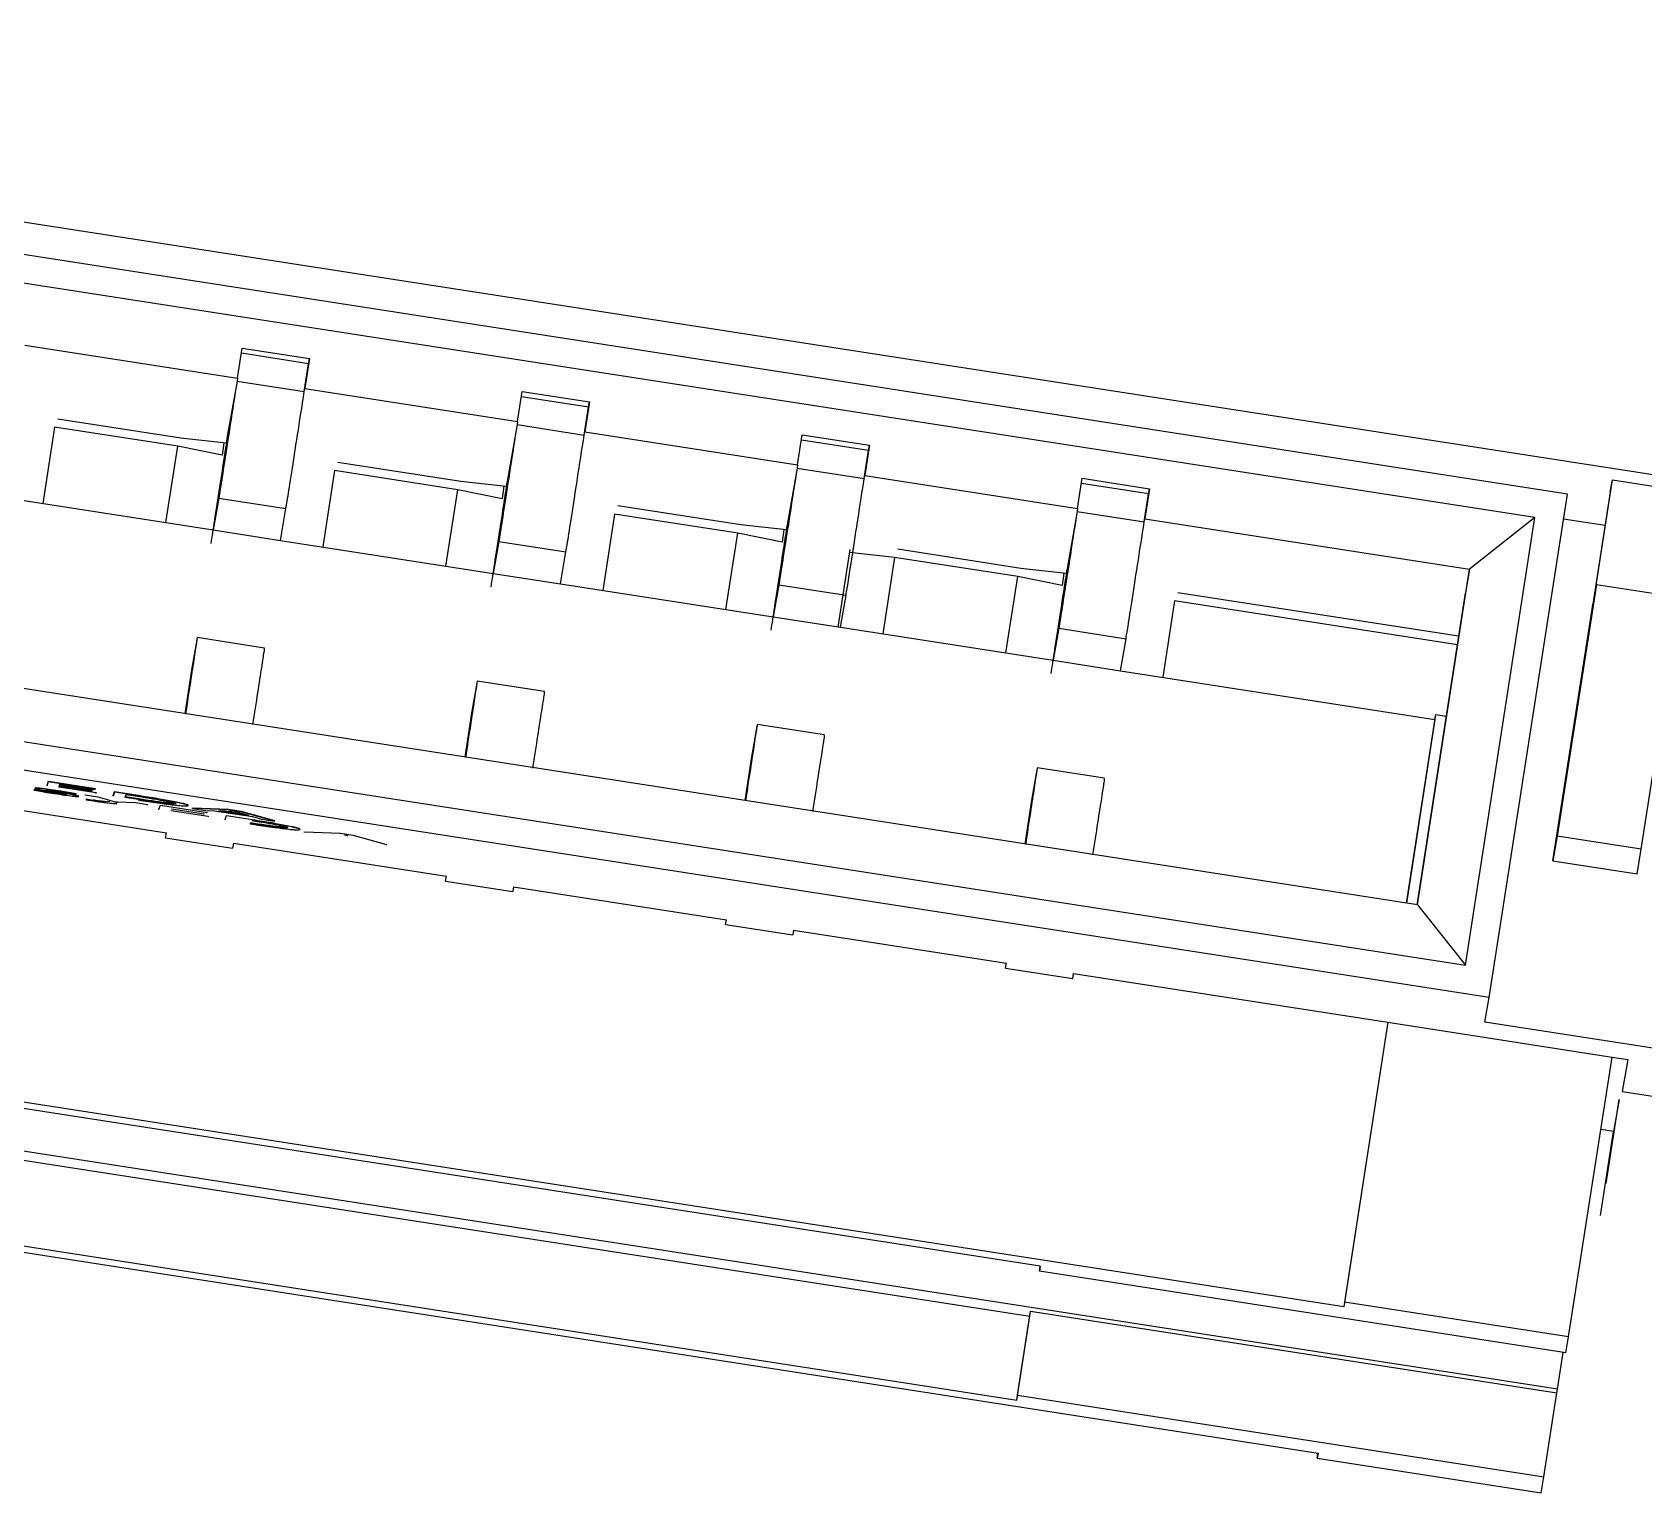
# Model space of a CAD drawing. Header units: millimetres. Extents: x 15 to 2378, y 5 to 1787.
# Drawn here: x 2135.184 to 2138.028, y 995.579 to 998.156 of the extents above; entities that cross this region are included whole.
import ezdxf

# ---------------------------------------------------------------- set-up
doc = ezdxf.new("R2010")
doc.units = ezdxf.units.MM

msp = doc.modelspace()

# ---------------------------------------------------------------- linework, layer by layer
at = {"color": 7, "linetype": 'Continuous', "lineweight": 25}
for p, q in [((2133.0121, 998.1559), (2147.4742, 995.9134)), ((2137.8931, 997.3411), (2133.8613, 997.9663)), ((2137.836, 997.2994), (2133.903, 997.9093)), ((2135.1711, 997.6038), (2135.5466, 997.5456)), ((2135.5466, 997.5456), (2135.5549, 997.5987)), ((2135.6718, 997.5711), (2135.5534, 997.5894)), ((2135.5549, 997.5987), (2135.6735, 997.5803)), ((2135.6735, 997.5803), (2135.6652, 997.5272)), ((2135.6718, 997.5711), (2135.6735, 997.5803)), ((2135.6642, 997.5217), (2135.6718, 997.5711)), ((2135.5456, 997.5401), (2135.5279, 997.4398)), ((2135.5466, 997.5456), (2135.5456, 997.5401)), ((2135.5456, 997.5401), (2135.6642, 997.5217)), ((2135.6642, 997.5217), (2135.6652, 997.5272)), ((2135.6652, 997.5272), (2136.0407, 997.469)), ((2136.0407, 997.469), (2136.049, 997.5221)), ((2136.049, 997.5221), (2136.1676, 997.5037)), ((2136.1659, 997.4945), (2136.0475, 997.5128)), ((2136.1583, 997.4451), (2136.1659, 997.4945)), ((2136.1676, 997.5037), (2136.1593, 997.4506)), ((2136.1659, 997.4945), (2136.1676, 997.5037)), ((2135.4467, 997.4397), (2135.2293, 997.4734)), ((2136.0397, 997.4635), (2136.022, 997.3631)), ((2136.0407, 997.469), (2136.0397, 997.4635)), ((2136.0397, 997.4635), (2136.1583, 997.4451)), ((2135.2236, 997.459), (2135.2027, 997.3243)), ((2135.441, 997.4253), (2135.2236, 997.459)), ((2135.5263, 997.4309), (2135.4467, 997.4397)), ((2136.1583, 997.4451), (2136.1593, 997.4506)), ((2136.1593, 997.4506), (2136.5348, 997.3924)), ((2136.5348, 997.3924), (2136.5431, 997.4455)), ((2136.66, 997.4179), (2136.5416, 997.4362)), ((2136.5431, 997.4455), (2136.6617, 997.4271)), ((2135.4201, 997.2906), (2135.441, 997.4253)), ((2135.5194, 997.4095), (2135.441, 997.4253)), ((2135.5225, 997.4313), (2135.5192, 997.4096)), ((2136.6524, 997.3685), (2136.66, 997.4179)), ((2136.6617, 997.4271), (2136.6533, 997.374)), ((2136.66, 997.4179), (2136.6617, 997.4271)), ((2135.7177, 997.3824), (2135.6968, 997.2477)), ((2135.9351, 997.3486), (2135.7177, 997.3824)), ((2135.9408, 997.3631), (2135.7234, 997.3968)), ((2136.5338, 997.3869), (2136.5161, 997.2865)), ((2136.5348, 997.3924), (2136.5338, 997.3869)), ((2136.5338, 997.3869), (2136.6524, 997.3685)), ((2136.0204, 997.3543), (2135.9408, 997.3631)), ((2136.0166, 997.3547), (2136.0132, 997.333)), ((2136.6524, 997.3685), (2136.6533, 997.374)), ((2136.6533, 997.374), (2137.0289, 997.3158)), ((2137.0289, 997.3158), (2137.0372, 997.3689)), ((2137.1541, 997.3412), (2137.0357, 997.3596)), ((2137.0372, 997.3689), (2137.1558, 997.3505)), ((2137.1558, 997.3505), (2137.1474, 997.2974)), ((2137.1541, 997.3412), (2137.1558, 997.3505)), ((2137.942, 997.1685), (2137.9726, 997.366)), ((2137.9688, 997.3443), (2137.9726, 997.366)), ((2137.9726, 997.366), (2138.1208, 997.343)), ((2135.128, 997.3359), (2135.5035, 997.2777)), ((2135.5135, 997.334), (2135.5035, 997.2777)), ((2135.5135, 997.334), (2135.632, 997.3156)), ((2135.9142, 997.214), (2135.9351, 997.3486)), ((2136.0135, 997.3329), (2135.9351, 997.3486)), ((2137.1465, 997.2919), (2137.1541, 997.3412)), ((2137.7554, 996.4526), (2137.8931, 997.3411)), ((2137.9688, 997.3443), (2137.9381, 997.1469)), ((2135.6221, 997.2593), (2135.632, 997.3156)), ((2136.2118, 997.3057), (2136.1909, 997.1711)), ((2136.4292, 997.272), (2136.2118, 997.3057)), ((2136.4349, 997.2865), (2136.2175, 997.3202)), ((2137.0279, 997.3103), (2137.0102, 997.2099)), ((2137.0289, 997.3158), (2137.0279, 997.3103)), ((2137.0279, 997.3103), (2137.1465, 997.2919)), ((2137.1465, 997.2919), (2137.1474, 997.2974)), ((2137.1474, 997.2974), (2137.7206, 997.2085)), ((2137.7136, 996.5096), (2137.836, 997.2994)), ((2137.836, 997.2994), (2137.7206, 997.2085)), ((2137.8864, 997.2976), (2137.9598, 997.2863)), ((2135.5035, 997.2777), (2135.6221, 997.2593)), ((2136.4083, 997.1374), (2136.4292, 997.272)), ((2136.5076, 997.2563), (2136.4292, 997.272)), ((2136.5145, 997.2777), (2136.4349, 997.2865)), ((2136.5107, 997.2781), (2136.5073, 997.2564)), ((2135.6221, 997.2593), (2135.9976, 997.201)), ((2136.0076, 997.2574), (2135.9976, 997.201)), ((2136.0076, 997.2574), (2136.1261, 997.239)), ((2136.1162, 997.1827), (2136.1261, 997.239)), ((2136.6061, 997.1063), (2136.6274, 997.2433)), ((2136.7059, 997.2291), (2136.6265, 997.2379)), ((2136.929, 997.2098), (2136.7116, 997.2436)), ((2136.7059, 997.2291), (2136.685, 997.0945)), ((2136.9233, 997.1954), (2136.7059, 997.2291)), ((2137.0086, 997.2011), (2136.929, 997.2098)), ((2137.6288, 996.6162), (2137.7206, 997.2085)), ((2137.7206, 997.2085), (2137.7131, 997.1662)), ((2137.6288, 996.6162), (2133.8934, 997.1954)), ((2135.9976, 997.201), (2136.1162, 997.1827)), ((2136.1162, 997.1827), (2136.4917, 997.1244)), ((2136.5017, 997.1808), (2136.4917, 997.1244)), ((2136.5017, 997.1808), (2136.6202, 997.1624)), ((2136.9024, 997.0607), (2136.9233, 997.1954)), ((2137.0017, 997.1797), (2136.9233, 997.1954)), ((2137.0048, 997.2015), (2137.0014, 997.1797)), ((2137.9443, 997.1815), (2137.8754, 996.7373)), ((2137.942, 997.1685), (2137.9443, 997.1815)), ((2137.9443, 997.1815), (2138.0925, 997.1585)), ((2136.6103, 997.106), (2136.6202, 997.1624)), ((2137.2, 997.1525), (2137.1791, 997.0178)), ((2137.699, 997.0751), (2137.2, 997.1525)), ((2137.7013, 997.0901), (2137.2057, 997.1669)), ((2137.6279, 996.6163), (2137.7131, 997.1662)), ((2138.0236, 996.7143), (2138.0925, 997.1585)), ((2136.4917, 997.1244), (2136.6103, 997.106)), ((2137.8677, 996.6939), (2137.9366, 997.1382)), ((2137.9366, 997.1382), (2137.9381, 997.1469)), ((2133.7806, 997.1195), (2137.7136, 996.5096)), ((2136.6103, 997.106), (2136.9858, 997.0478)), ((2136.9958, 997.1042), (2136.9858, 997.0478)), ((2136.9958, 997.1042), (2137.1143, 997.0858)), ((2137.7554, 996.4526), (2133.7235, 997.0778)), ((2135.4753, 997.0875), (2135.4653, 997.0308)), ((2135.5939, 997.0693), (2135.4753, 997.0877)), ((2137.1044, 997.0294), (2137.1143, 997.0858)), ((2136.9858, 997.0478), (2137.1044, 997.0294)), ((2135.4653, 997.0308), (2135.4533, 996.9535)), ((2135.9694, 997.0109), (2135.9594, 996.9542)), ((2136.088, 996.9927), (2135.9694, 997.0111)), ((2137.1044, 997.0294), (2137.6593, 996.9434)), ((2135.9594, 996.9542), (2135.9474, 996.8769)), ((2137.6092, 996.6192), (2137.6608, 996.9521)), ((2137.6593, 996.9434), (2137.6608, 996.9521)), ((2137.6608, 996.9521), (2137.6795, 996.9492)), ((2136.4635, 996.9343), (2136.4535, 996.8776)), ((2136.5821, 996.9161), (2136.4635, 996.9345)), ((2137.6593, 996.9434), (2137.609, 996.6192)), ((2136.4535, 996.8776), (2136.4415, 996.8003)), ((2136.9576, 996.8577), (2136.9476, 996.801)), ((2137.0762, 996.8395), (2136.9576, 996.8579)), ((2135.1879, 996.8185), (2135.1881, 996.8195)), ((2135.1881, 996.8195), (2135.1884, 996.8203)), ((2135.1884, 996.8203), (2135.1882, 996.8194)), ((2135.1892, 996.8219), (2135.1894, 996.8229)), ((2135.2025, 996.8209), (2135.2026, 996.8219)), ((2135.21, 996.8187), (2135.2101, 996.8197)), ((2135.2126, 996.8332), (2135.2102, 996.8263)), ((2135.2102, 996.8263), (2135.2104, 996.8273)), ((2135.2104, 996.8273), (2135.2128, 996.8342)), ((2135.2126, 996.8332), (2135.2128, 996.8342)), ((2135.2954, 996.8203), (2135.2126, 996.8332)), ((2135.2128, 996.8342), (2135.2956, 996.8213)), ((2135.2336, 996.8141), (2135.2142, 996.8176)), ((2135.2192, 996.8157), (2135.2401, 996.812)), ((2135.2212, 996.8137), (2135.2213, 996.8147)), ((2135.2313, 996.8239), (2135.2321, 996.8262)), ((2135.297, 996.8137), (2135.2313, 996.8239)), ((2135.2314, 996.8249), (2135.2971, 996.8146)), ((2135.2321, 996.8262), (2135.2896, 996.8172)), ((2135.2323, 996.827), (2135.2331, 996.8292)), ((2135.2898, 996.818), (2135.2323, 996.827)), ((2135.2325, 996.828), (2135.29, 996.819)), ((2135.2331, 996.8292), (2135.2952, 996.8195)), ((2135.2344, 996.8164), (2135.2346, 996.8173)), ((2135.2615, 996.8119), (2135.2344, 996.8164)), ((2135.2346, 996.8173), (2135.2617, 996.8129)), ((2135.2451, 996.8107), (2135.2453, 996.8117)), ((2135.2594, 996.8094), (2135.2595, 996.8104)), ((2135.2615, 996.8119), (2135.2617, 996.8129)), ((2135.2776, 996.8095), (2135.2777, 996.8105)), ((2135.2777, 996.8105), (2135.3002, 996.807)), ((2135.2896, 996.8172), (2135.2898, 996.818)), ((2135.2898, 996.818), (2135.29, 996.819)), ((2135.2952, 996.8195), (2135.2954, 996.8203)), ((2135.2954, 996.8203), (2135.2956, 996.8213)), ((2135.2967, 996.8129), (2135.297, 996.8137)), ((2135.2971, 996.8146), (2135.297, 996.8137)), ((2135.3295, 996.815), (2135.3271, 996.8082)), ((2135.3272, 996.8091), (2135.3296, 996.816)), ((2135.3295, 996.815), (2135.3296, 996.816)), ((2135.3753, 996.8079), (2135.3295, 996.815)), ((2135.3296, 996.816), (2135.3755, 996.8089)), ((2135.3481, 996.8057), (2135.3499, 996.811)), ((2135.3499, 996.811), (2135.3742, 996.8072)), ((2135.0454, 996.8016), (2135.4209, 996.7433)), ((2135.2659, 996.8076), (2135.266, 996.8086)), ((2135.2795, 996.8025), (2135.2792, 996.8017)), ((2135.2792, 996.8017), (2135.2922, 996.7996)), ((2135.2794, 996.8027), (2135.2797, 996.8035)), ((2135.2909, 996.8006), (2135.2795, 996.8025)), ((2135.3001, 996.806), (2135.3002, 996.807)), ((2135.3002, 996.807), (2135.329, 996.7987)), ((2135.3118, 996.7981), (2135.3119, 996.7991)), ((2135.3119, 996.7991), (2135.3211, 996.7986)), ((2135.3271, 996.8082), (2135.3272, 996.8091)), ((2135.3288, 996.7977), (2135.329, 996.7987)), ((2135.329, 996.7987), (2135.3313, 996.7979)), ((2135.3343, 996.7968), (2135.3317, 996.7968)), ((2135.3318, 996.7978), (2135.3344, 996.7978)), ((2135.3343, 996.7968), (2135.3344, 996.7978)), ((2135.3344, 996.7978), (2135.3671, 996.7966)), ((2135.3714, 996.8021), (2135.3481, 996.8057)), ((2135.3716, 996.8031), (2135.3483, 996.8067)), ((2135.3671, 996.7966), (2135.3669, 996.7956)), ((2135.3671, 996.7966), (2135.3879, 996.7934)), ((2135.3714, 996.8021), (2135.3716, 996.8031)), ((2135.3753, 996.8079), (2135.3755, 996.8089)), ((2135.3878, 996.7924), (2135.3879, 996.7934)), ((2135.4078, 996.7841), (2135.4079, 996.7851)), ((2135.4079, 996.7851), (2135.4103, 996.792)), ((2135.4102, 996.791), (2135.4103, 996.792)), ((2135.4103, 996.792), (2135.4931, 996.7791)), ((2135.4195, 996.7954), (2135.4196, 996.7964)), ((2135.429, 996.7827), (2135.4947, 996.7725)), ((2135.43, 996.7858), (2135.4875, 996.7768)), ((2135.4358, 996.7976), (2135.4359, 996.7985)), ((2135.4374, 996.7947), (2135.4375, 996.7957)), ((2135.4592, 996.7914), (2135.4593, 996.7924)), ((2135.4669, 996.7864), (2135.467, 996.7874)), ((2135.5305, 996.7838), (2135.4669, 996.7864)), ((2135.4669, 996.7864), (2135.4898, 996.7829)), ((2135.467, 996.7874), (2135.5307, 996.7848)), ((2135.4898, 996.7829), (2135.5059, 996.7824)), ((2135.5059, 996.7824), (2135.5729, 996.7719)), ((2135.5378, 996.7812), (2135.5128, 996.7821)), ((2135.5128, 996.7821), (2135.5667, 996.7737)), ((2135.5589, 996.7759), (2135.5212, 996.7818)), ((2135.5305, 996.7838), (2135.5307, 996.7848)), ((2135.5527, 996.7803), (2135.5305, 996.7838)), ((2135.5307, 996.7848), (2135.5528, 996.7813)), ((2135.5406, 996.7813), (2135.5378, 996.7812)), ((2135.5406, 996.7813), (2135.5434, 996.7804)), ((2135.5528, 996.7813), (2135.5527, 996.7803)), ((2135.5528, 996.7813), (2135.6117, 996.7649)), ((2136.9476, 996.801), (2136.9356, 996.7236)), ((2135.4874, 996.7758), (2135.4875, 996.7768)), ((2135.493, 996.7781), (2135.4931, 996.7791)), ((2135.4947, 996.7725), (2135.4945, 996.7715)), ((2135.5246, 996.766), (2135.5248, 996.767)), ((2135.5248, 996.767), (2135.5272, 996.7738)), ((2135.527, 996.7728), (2135.5272, 996.7738)), ((2135.5272, 996.7738), (2135.573, 996.7667)), ((2135.5667, 996.7737), (2135.5434, 996.7804)), ((2135.6115, 996.764), (2135.5527, 996.7803)), ((2135.569, 996.7599), (2135.5691, 996.7609)), ((2135.5729, 996.7719), (2135.5886, 996.7675)), ((2135.5729, 996.7657), (2135.573, 996.7667)), ((2135.5886, 996.7675), (2135.6115, 996.764)), ((2135.6115, 996.764), (2135.6117, 996.7649)), ((2135.617, 996.7532), (2135.6172, 996.7542)), ((2135.6333, 996.7554), (2135.6335, 996.7564)), ((2135.6349, 996.7525), (2135.6351, 996.7535)), ((2135.4194, 996.7347), (2135.4209, 996.7433)), ((2135.4194, 996.7347), (2135.5379, 996.7163)), ((2135.5395, 996.725), (2135.5379, 996.7163)), ((2135.5395, 996.725), (2135.915, 996.6667)), ((2135.6567, 996.7492), (2135.6569, 996.7502)), ((2135.6644, 996.7442), (2135.6646, 996.7452)), ((2135.6646, 996.7452), (2135.7282, 996.7426)), ((2135.728, 996.7416), (2135.7282, 996.7426)), ((2135.7282, 996.7426), (2135.7504, 996.7391)), ((2135.7381, 996.7391), (2135.7353, 996.739)), ((2135.7381, 996.7391), (2135.741, 996.7382)), ((2135.7504, 996.7391), (2135.7502, 996.7382)), ((2135.7504, 996.7391), (2135.8092, 996.7228)), ((2137.8754, 996.7373), (2137.8677, 996.6939)), ((2138.0236, 996.7143), (2137.8754, 996.7373)), ((2135.8091, 996.7218), (2135.8092, 996.7228)), ((2138.016, 996.671), (2138.0236, 996.7143)), ((2137.8677, 996.6939), (2138.016, 996.671)), ((2135.9135, 996.6581), (2135.915, 996.6667)), ((2135.9135, 996.6581), (2136.032, 996.6397)), ((2136.0336, 996.6483), (2136.032, 996.6397)), ((2136.0336, 996.6483), (2136.4091, 996.5901)), ((2137.6288, 996.6162), (2137.7136, 996.5096)), ((2136.4075, 996.5814), (2136.4091, 996.5901)), ((2136.4075, 996.5814), (2136.5261, 996.5631)), ((2136.5277, 996.5717), (2136.5261, 996.5631)), ((2136.5277, 996.5717), (2136.9032, 996.5135)), ((2136.9016, 996.5048), (2136.9032, 996.5135)), ((2136.9016, 996.5048), (2137.0202, 996.4864)), ((2137.4986, 995.9068), (2133.7998, 996.4803)), ((2137.0202, 996.4864), (2137.0218, 996.4951)), ((2137.0218, 996.4951), (2137.5766, 996.4091)), ((2137.8759, 995.7617), (2133.3866, 996.4578)), ((2137.7477, 996.4093), (2137.7554, 996.4526)), ((2136.963, 995.9787), (2134.3315, 996.3867)), ((2137.5764, 996.4091), (2137.4986, 995.9068)), ((2137.5766, 996.4091), (2137.5001, 995.9155)), ((2137.5766, 996.4091), (2137.9719, 996.3478)), ((2138.2023, 996.3388), (2137.7477, 996.4093)), ((2137.8954, 995.8542), (2137.9719, 996.3478)), ((2137.9719, 996.3478), (2138.0001, 996.3434)), ((2138.0001, 996.3434), (2137.9901, 996.2871)), ((2134.313, 996.2986), (2136.9443, 995.8906)), ((2137.9615, 996.1246), (2137.9844, 996.2726)), ((2137.9844, 996.2726), (2137.9745, 996.2163)), ((2137.9901, 996.2871), (2138.1878, 996.2564)), ((2133.7543, 996.2225), (2137.4531, 995.6489)), ((2137.9515, 996.0682), (2137.9745, 996.2163)), ((2137.9745, 996.2163), (2137.9521, 996.2198)), ((2134.2898, 996.1506), (2136.9214, 995.7425)), ((2136.9615, 995.97), (2136.963, 995.9787)), ((2136.9629, 995.9787), (2136.9615, 995.97)), ((2137.8904, 995.826), (2136.9615, 995.97)), ((2136.9229, 995.7512), (2136.9459, 995.8993)), ((2136.9443, 995.8906), (2136.9459, 995.8993)), ((2136.9459, 995.8993), (2137.8748, 995.7552)), ((2137.5001, 995.9155), (2137.4986, 995.9068)), ((2137.8954, 995.8542), (2137.5001, 995.9155)), ((2136.9214, 995.7425), (2136.9443, 995.8906)), ((2137.8904, 995.826), (2137.8954, 995.8542)), ((2137.8759, 995.7617), (2137.886, 995.8267)), ((2137.8748, 995.7552), (2137.8759, 995.7617)), ((2136.9214, 995.7425), (2136.9229, 995.7512)), ((2136.9229, 995.7512), (2137.8518, 995.6071)), ((2137.8518, 995.6071), (2137.8748, 995.7552)), ((2137.4531, 995.6489), (2137.4516, 995.6403)), ((2137.4516, 995.6403), (2137.4529, 995.6489)), ((2137.4516, 995.6403), (2137.8469, 995.579)), ((2137.8469, 995.579), (2137.8518, 995.6071))]:
    msp.add_line(p, q, dxfattribs=at)
for points in [[(2135.5456, 997.5401), (2135.5416, 997.5141), (2135.5335, 997.4621), (2135.523, 997.3948), (2135.5154, 997.3463), (2135.5141, 997.3381), (2135.5135, 997.334)], [(2135.632, 997.3156), (2135.6327, 997.3197), (2135.634, 997.3279), (2135.6416, 997.3764), (2135.6521, 997.4437), (2135.6602, 997.4957), (2135.6642, 997.5217)], [(2136.0397, 997.4635), (2136.0357, 997.4375), (2136.0276, 997.3855), (2136.0171, 997.3182), (2136.0095, 997.2697), (2136.0082, 997.2615), (2136.0076, 997.2574)], [(2136.1261, 997.239), (2136.1268, 997.2431), (2136.1281, 997.2513), (2136.1357, 997.2998), (2136.1462, 997.3671), (2136.1542, 997.4191), (2136.1583, 997.4451)], [(2136.5338, 997.3869), (2136.5298, 997.3609), (2136.5217, 997.3089), (2136.5112, 997.2416), (2136.5036, 997.1931), (2136.5023, 997.1849), (2136.5017, 997.1808)], [(2136.6202, 997.1624), (2136.6209, 997.1665), (2136.6222, 997.1747), (2136.6298, 997.2232), (2136.6403, 997.2905), (2136.6483, 997.3425), (2136.6524, 997.3685)], [(2137.0279, 997.3103), (2137.0239, 997.2843), (2137.0158, 997.2323), (2137.0053, 997.165), (2136.9977, 997.1165), (2136.9964, 997.1083), (2136.9958, 997.1042)], [(2137.1143, 997.0858), (2137.115, 997.0899), (2137.1163, 997.0981), (2137.1239, 997.1466), (2137.1344, 997.2139), (2137.1424, 997.2659), (2137.1465, 997.2919)], [(2135.4753, 997.0875), (2135.4751, 997.0865), (2135.4748, 997.0843), (2135.4704, 997.0555), (2135.4636, 997.0114), (2135.4576, 996.9723), (2135.4545, 996.9527)], [(2135.5938, 997.0691), (2135.5937, 997.0681), (2135.5934, 997.066), (2135.589, 997.0371), (2135.5822, 996.993), (2135.5762, 996.9539), (2135.5731, 996.9343)], [(2135.9694, 997.0109), (2135.9692, 997.0098), (2135.9689, 997.0077), (2135.9645, 996.9789), (2135.9577, 996.9348), (2135.9517, 996.8957), (2135.9486, 996.8761)], [(2136.0879, 996.9925), (2136.0878, 996.9915), (2136.0875, 996.9893), (2136.0831, 996.9605), (2136.0763, 996.9164), (2136.0702, 996.8773), (2136.0672, 996.8577)], [(2136.4635, 996.9343), (2136.4633, 996.9332), (2136.463, 996.9311), (2136.4586, 996.9022), (2136.4518, 996.8582), (2136.4458, 996.819), (2136.4427, 996.7995)], [(2136.582, 996.9159), (2136.5819, 996.9148), (2136.5816, 996.9127), (2136.5772, 996.8839), (2136.5704, 996.8398), (2136.5643, 996.8007), (2136.5613, 996.7811)], [(2136.9576, 996.8577), (2136.9574, 996.8566), (2136.9571, 996.8545), (2136.9527, 996.8256), (2136.9459, 996.7816), (2136.9399, 996.7424), (2136.9368, 996.7229)], [(2137.0761, 996.8393), (2137.076, 996.8382), (2137.0757, 996.8361), (2137.0713, 996.8072), (2137.0645, 996.7632), (2137.0584, 996.724), (2137.0554, 996.7045)]]:
    msp.add_open_spline(points, degree=3, dxfattribs=at)
for points, knots in [([(2135.5279, 997.4398), (2135.5275, 997.4367), (2135.5265, 997.4305), (2135.5222, 997.4021), (2135.5147, 997.3539), (2135.505, 997.291), (2135.5013, 997.2663), (2135.4994, 997.2541)], [0, 0, 0, 0, 0.123254, 0.252291, 0.500472, 0.751083, 1, 1, 1, 1]), ([(2136.022, 997.3631), (2136.0215, 997.3601), (2136.0206, 997.3539), (2136.0163, 997.3255), (2136.0088, 997.2773), (2135.9991, 997.2144), (2135.9953, 997.1897), (2135.9935, 997.1775)], [0, 0, 0, 0, 0.123254, 0.252291, 0.500472, 0.751083, 1, 1, 1, 1]), ([(2136.5161, 997.2865), (2136.5156, 997.2835), (2136.5147, 997.2773), (2136.5103, 997.2489), (2136.5029, 997.2007), (2136.4932, 997.1377), (2136.4894, 997.1131), (2136.4876, 997.1008)], [0, 0, 0, 0, 0.123254, 0.252291, 0.500472, 0.751083, 1, 1, 1, 1]), ([(2137.0102, 997.2099), (2137.0097, 997.2069), (2137.0088, 997.2007), (2137.0044, 997.1723), (2136.997, 997.1241), (2136.9873, 997.0611), (2136.9835, 997.0365), (2136.9817, 997.0242)], [0, 0, 0, 0, 0.123254, 0.2522907, 0.5004722, 0.7510829, 1, 1, 1, 1]), ([(2135.1879, 996.8185), (2135.1927, 996.8176), (2135.2026, 996.8159), (2135.2134, 996.8142), (2135.219, 996.8133)], [0, 0, 0, 0, 0.480856, 1, 1, 1, 1]), ([(2135.2212, 996.8137), (2135.2153, 996.8147), (2135.2035, 996.8166), (2135.1934, 996.8184), (2135.1882, 996.8194)], [0, 0, 0, 0, 0.491333, 1, 1, 1, 1]), ([(2135.1884, 996.8203), (2135.1935, 996.8194), (2135.2037, 996.8176), (2135.2155, 996.8157), (2135.2213, 996.8147)], [0, 0, 0, 0, 0.508667, 1, 1, 1, 1]), ([(2135.2025, 996.8209), (2135.2005, 996.8211), (2135.1968, 996.8216), (2135.1927, 996.8219), (2135.1899, 996.8221), (2135.1895, 996.8219), (2135.1892, 996.8219)], [0, 0, 0, 0, 0.260716, 0.505601, 0.747573, 1, 1, 1, 1]), ([(2135.1892, 996.8219), (2135.1894, 996.8217), (2135.1898, 996.8213), (2135.1931, 996.8206), (2135.1946, 996.8202)], [0, 0, 0, 0, 0.515606, 1, 1, 1, 1]), ([(2135.1894, 996.8229), (2135.1896, 996.8229), (2135.1901, 996.8231), (2135.1928, 996.8229), (2135.197, 996.8226), (2135.2007, 996.8221), (2135.2026, 996.8219)], [0, 0, 0, 0, 0.252427, 0.494399, 0.739284, 1, 1, 1, 1]), ([(2135.1946, 996.8202), (2135.1976, 996.8196), (2135.2048, 996.8182), (2135.2139, 996.8166), (2135.2192, 996.8157)], [0, 0, 0, 0, 0.416156, 1, 1, 1, 1]), ([(2135.2344, 996.8164), (2135.2285, 996.8173), (2135.2172, 996.819), (2135.2073, 996.8203), (2135.2025, 996.8209)], [0, 0, 0, 0, 0.521699, 1, 1, 1, 1]), ([(2135.2026, 996.8219), (2135.2074, 996.8213), (2135.2174, 996.82), (2135.2287, 996.8182), (2135.2346, 996.8173)], [0, 0, 0, 0, 0.478301, 1, 1, 1, 1]), ([(2135.21, 996.8187), (2135.2101, 996.8187), (2135.2103, 996.8188), (2135.2116, 996.8187), (2135.2136, 996.8186), (2135.2154, 996.8184), (2135.2163, 996.8182)], [0, 0, 0, 0, 0.250516, 0.491412, 0.736782, 1, 1, 1, 1]), ([(2135.2142, 996.8176), (2135.2136, 996.8177), (2135.2123, 996.818), (2135.2105, 996.8184), (2135.2102, 996.8186), (2135.21, 996.8187)], [0, 0, 0, 0, 0.245098, 0.487143, 1, 1, 1, 1]), ([(2135.2101, 996.8197), (2135.2103, 996.8196), (2135.2106, 996.8194), (2135.2125, 996.819), (2135.2137, 996.8187), (2135.2144, 996.8186)], [0, 0, 0, 0, 0.512857, 0.754902, 1, 1, 1, 1]), ([(2135.2163, 996.8182), (2135.2186, 996.8179), (2135.2236, 996.8173), (2135.2292, 996.8164), (2135.2322, 996.816)], [0, 0, 0, 0, 0.465269, 1, 1, 1, 1]), ([(2135.219, 996.8133), (2135.2252, 996.8124), (2135.237, 996.8106), (2135.2475, 996.8092), (2135.2525, 996.8085)], [0, 0, 0, 0, 0.524322, 1, 1, 1, 1]), ([(2135.2451, 996.8107), (2135.245, 996.8107), (2135.2447, 996.8106), (2135.2433, 996.8107), (2135.2413, 996.8109), (2135.2375, 996.8113), (2135.2305, 996.8123), (2135.2245, 996.8132), (2135.2212, 996.8137)], [0, 0, 0, 0, 0.116074, 0.223061, 0.327052, 0.434646, 0.682322, 1, 1, 1, 1]), ([(2135.2213, 996.8147), (2135.2247, 996.8142), (2135.2307, 996.8133), (2135.2376, 996.8123), (2135.2415, 996.8119), (2135.2435, 996.8117), (2135.2449, 996.8116), (2135.2451, 996.8117), (2135.2453, 996.8117)], [0, 0, 0, 0, 0.317672, 0.565346, 0.672943, 0.776935, 0.883924, 1, 1, 1, 1]), ([(2135.2322, 996.816), (2135.2374, 996.8151), (2135.2477, 996.8135), (2135.2568, 996.8119), (2135.2613, 996.8111)], [0, 0, 0, 0, 0.506733, 1, 1, 1, 1]), ([(2135.2594, 996.8094), (2135.2561, 996.8101), (2135.2484, 996.8116), (2135.239, 996.8132), (2135.2336, 996.8141)], [0, 0, 0, 0, 0.428984, 1, 1, 1, 1]), ([(2135.2338, 996.8151), (2135.2392, 996.8142), (2135.2486, 996.8126), (2135.2562, 996.8111), (2135.2595, 996.8104)], [0, 0, 0, 0, 0.5711536, 1, 1, 1, 1]), ([(2135.2401, 996.812), (2135.2409, 996.8118), (2135.2424, 996.8115), (2135.2439, 996.8112), (2135.2449, 996.8109), (2135.2451, 996.8108), (2135.2451, 996.8107)], [0, 0, 0, 0, 0.257315, 0.502391, 0.746231, 1, 1, 1, 1]), ([(2135.2659, 996.8076), (2135.2656, 996.8078), (2135.2651, 996.8082), (2135.2613, 996.809), (2135.2594, 996.8094)], [0, 0, 0, 0, 0.513212, 1, 1, 1, 1]), ([(2135.2595, 996.8104), (2135.2614, 996.81), (2135.2652, 996.8092), (2135.2657, 996.8088), (2135.266, 996.8086)], [0, 0, 0, 0, 0.486741, 1, 1, 1, 1]), ([(2135.2525, 996.8085), (2135.2545, 996.8083), (2135.2583, 996.8079), (2135.2624, 996.8075), (2135.2651, 996.8074), (2135.2656, 996.8075), (2135.2659, 996.8076)], [0, 0, 0, 0, 0.256448, 0.499523, 0.742847, 1, 1, 1, 1]), ([(2135.3118, 996.7981), (2135.3105, 996.7982), (2135.3082, 996.7984), (2135.3032, 996.7989), (2135.2974, 996.7997), (2135.2931, 996.8003), (2135.2909, 996.8006)], [0, 0, 0, 0, 0.285908, 0.534869, 0.765295, 1, 1, 1, 1]), ([(2135.291, 996.8016), (2135.2932, 996.8013), (2135.2975, 996.8006), (2135.3034, 996.7999), (2135.3084, 996.7993), (2135.3107, 996.7992), (2135.3119, 996.7991)], [0, 0, 0, 0, 0.234705, 0.465131, 0.714092, 1, 1, 1, 1]), ([(2135.2922, 996.7996), (2135.2965, 996.799), (2135.3052, 996.7977), (2135.3168, 996.7962), (2135.3267, 996.7952), (2135.3312, 996.795), (2135.3337, 996.7949)], [0, 0, 0, 0, 0.218418, 0.441042, 0.695244, 1, 1, 1, 1]), ([(2135.3713, 996.8013), (2135.3831, 996.7995), (2135.4004, 996.7969), (2135.4213, 996.7941), (2135.4298, 996.7931), (2135.4341, 996.7926)], [0, 0, 0, 0, 0.518961, 0.759737, 1, 1, 1, 1]), ([(2135.4195, 996.7954), (2135.4164, 996.7957), (2135.4102, 996.7965), (2135.3941, 996.7986), (2135.3807, 996.8007), (2135.3714, 996.8021)], [0, 0, 0, 0, 0.230348, 0.467327, 1, 1, 1, 1]), ([(2135.4196, 996.7964), (2135.4166, 996.7967), (2135.4103, 996.7975), (2135.3943, 996.7996), (2135.3809, 996.8017), (2135.3716, 996.8031)], [0, 0, 0, 0, 0.230348, 0.467327, 1, 1, 1, 1]), ([(2135.3742, 996.8072), (2135.3831, 996.8058), (2135.3999, 996.8032), (2135.4138, 996.8006), (2135.4204, 996.7994)], [0, 0, 0, 0, 0.526189, 1, 1, 1, 1]), ([(2135.4358, 996.7976), (2135.4271, 996.7992), (2135.4091, 996.8026), (2135.3868, 996.8061), (2135.3753, 996.8079)], [0, 0, 0, 0, 0.482426, 1, 1, 1, 1]), ([(2135.3755, 996.8089), (2135.387, 996.8071), (2135.4092, 996.8035), (2135.4273, 996.8002), (2135.4359, 996.7985)], [0, 0, 0, 0, 0.517574, 1, 1, 1, 1]), ([(2135.4374, 996.7947), (2135.4365, 996.7944), (2135.4354, 996.794), (2135.4276, 996.7945), (2135.4222, 996.7951), (2135.4195, 996.7954)], [0, 0, 0, 0, 0.52749, 0.76557, 1, 1, 1, 1]), ([(2135.4375, 996.7957), (2135.4367, 996.7954), (2135.4356, 996.795), (2135.4278, 996.7955), (2135.4223, 996.7961), (2135.4196, 996.7964)], [0, 0, 0, 0, 0.530919, 0.76797, 1, 1, 1, 1]), ([(2135.4204, 996.7994), (2135.4231, 996.7988), (2135.4285, 996.7978), (2135.436, 996.7959), (2135.4368, 996.7952), (2135.4374, 996.7947)], [0, 0, 0, 0, 0.2322043, 0.4684296, 1, 1, 1, 1]), ([(2135.4341, 996.7926), (2135.4378, 996.7921), (2135.4454, 996.7913), (2135.4563, 996.7905), (2135.458, 996.791), (2135.4592, 996.7913)], [0, 0, 0, 0, 0.243858, 0.484594, 1, 1, 1, 1]), ([(2135.4592, 996.7913), (2135.459, 996.7916), (2135.4587, 996.7922), (2135.4542, 996.7936), (2135.4467, 996.7954), (2135.4395, 996.7968), (2135.4358, 996.7976)], [0, 0, 0, 0, 0.266317, 0.513951, 0.754356, 1, 1, 1, 1]), ([(2135.4359, 996.7985), (2135.4396, 996.7978), (2135.4469, 996.7963), (2135.4543, 996.7946), (2135.4588, 996.7932), (2135.4592, 996.7926), (2135.4593, 996.7923)], [0, 0, 0, 0, 0.245644, 0.486049, 0.733683, 1, 1, 1, 1]), ([(2135.5688, 996.7591), (2135.5807, 996.7573), (2135.598, 996.7547), (2135.6189, 996.7519), (2135.6274, 996.7509), (2135.6316, 996.7504)], [0, 0, 0, 0, 0.518961, 0.759737, 1, 1, 1, 1]), ([(2135.617, 996.7532), (2135.614, 996.7536), (2135.6077, 996.7543), (2135.5917, 996.7564), (2135.5783, 996.7585), (2135.569, 996.7599)], [0, 0, 0, 0, 0.230348, 0.467327, 1, 1, 1, 1]), ([(2135.6172, 996.7542), (2135.6141, 996.7545), (2135.6079, 996.7553), (2135.5918, 996.7574), (2135.5784, 996.7595), (2135.5691, 996.7609)], [0, 0, 0, 0, 0.230348, 0.467327, 1, 1, 1, 1]), ([(2135.5718, 996.7651), (2135.5806, 996.7637), (2135.5975, 996.761), (2135.6114, 996.7584), (2135.6179, 996.7572)], [0, 0, 0, 0, 0.526189, 1, 1, 1, 1]), ([(2135.6333, 996.7554), (2135.6246, 996.757), (2135.6066, 996.7604), (2135.5844, 996.7639), (2135.5729, 996.7657)], [0, 0, 0, 0, 0.482426, 1, 1, 1, 1]), ([(2135.573, 996.7667), (2135.5845, 996.7649), (2135.6068, 996.7614), (2135.6248, 996.758), (2135.6335, 996.7564)], [0, 0, 0, 0, 0.517574, 1, 1, 1, 1]), ([(2135.6349, 996.7525), (2135.6341, 996.7522), (2135.6329, 996.7518), (2135.6252, 996.7523), (2135.6197, 996.7529), (2135.617, 996.7532)], [0, 0, 0, 0, 0.52749, 0.76557, 1, 1, 1, 1]), ([(2135.6351, 996.7535), (2135.6343, 996.7532), (2135.6331, 996.7528), (2135.6253, 996.7533), (2135.6199, 996.7539), (2135.6172, 996.7542)], [0, 0, 0, 0, 0.530919, 0.76797, 1, 1, 1, 1]), ([(2135.6179, 996.7572), (2135.6206, 996.7567), (2135.626, 996.7556), (2135.6336, 996.7537), (2135.6344, 996.753), (2135.6349, 996.7525)], [0, 0, 0, 0, 0.2322043, 0.4684296, 1, 1, 1, 1]), ([(2135.6567, 996.7492), (2135.6566, 996.7494), (2135.6562, 996.75), (2135.6517, 996.7514), (2135.6443, 996.7532), (2135.637, 996.7546), (2135.6333, 996.7554)], [0, 0, 0, 0, 0.266317, 0.513951, 0.754356, 1, 1, 1, 1]), ([(2135.6335, 996.7564), (2135.6372, 996.7556), (2135.6444, 996.7542), (2135.6519, 996.7524), (2135.6564, 996.751), (2135.6567, 996.7504), (2135.6569, 996.7501)], [0, 0, 0, 0, 0.245644, 0.486049, 0.733683, 1, 1, 1, 1]), ([(2135.6316, 996.7504), (2135.6354, 996.75), (2135.6429, 996.7491), (2135.6538, 996.7483), (2135.6556, 996.7488), (2135.6567, 996.7492)], [0, 0, 0, 0, 0.243858, 0.484594, 1, 1, 1, 1])]:
    msp.add_open_spline(points, degree=3, knots=knots, dxfattribs=at)

doc.saveas('drawing.dxf')
